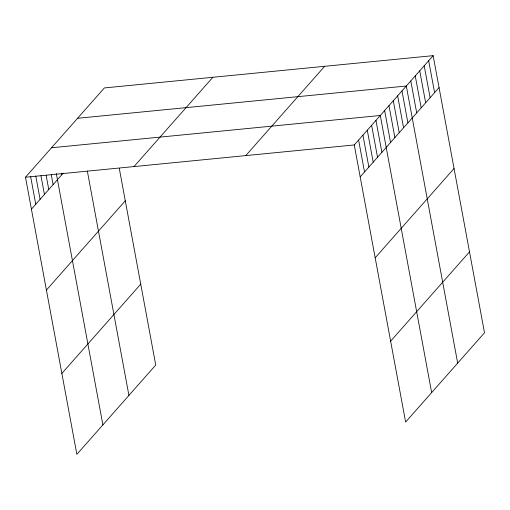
<?xml version="1.0" encoding="UTF-8"?>
<svg xmlns="http://www.w3.org/2000/svg" width="510" height="510" viewBox="0 0 510 510"><rect width="100%" height="100%" fill="white"/><g stroke="black" fill="none" stroke-linecap="round" stroke-linejoin="round"><path stroke-width="0.76" d="M119.289 168.415L155.735 365.052L76.863 454.346L25.5 177.231L104.371 87.937L433.137 55.654L484.5 332.769L405.628 422.063L354.265 144.948L433.137 55.654M31.416 209.164L63.234 173.145M133.99 166.579L212.868 77.284M46.416 290.075L125.288 200.774M245.775 155.601L324.647 66.306M61.863 373.435L140.741 284.14M360.188 176.887L439.059 87.586M375.181 257.792L454.053 168.498M390.628 341.158L469.506 251.857M77.558 118.294L406.323 86.018L457.68 363.133M51.529 147.766L380.294 115.483L431.658 392.598M25.5 177.231L354.265 144.948M428.668 60.715L434.59 92.648M424.199 65.777L430.121 97.71M419.73 70.833L425.652 102.765M415.261 75.894L421.177 107.827M410.792 80.956L416.708 112.888M401.982 90.927L407.904 122.859M397.647 95.835L403.563 127.768M393.306 100.75L399.228 132.683M388.971 105.659L394.887 137.592M384.636 110.574L390.552 142.507M375.959 120.392L381.875 152.324M371.618 125.307L377.534 157.239M367.283 130.216L373.199 162.148M362.942 135.131L368.858 167.063M358.606 140.04L364.522 171.972M87.331 171.035L128.915 395.409M61.493 173.228L61.786 174.783M56.291 173.464L102.886 424.881M51.229 174.484L53.11 184.607M46.174 175.497L48.769 189.516M40.966 175.74L44.434 194.431M35.764 175.976L40.092 199.34M30.562 176.211L35.757 204.255"/></g></svg>
